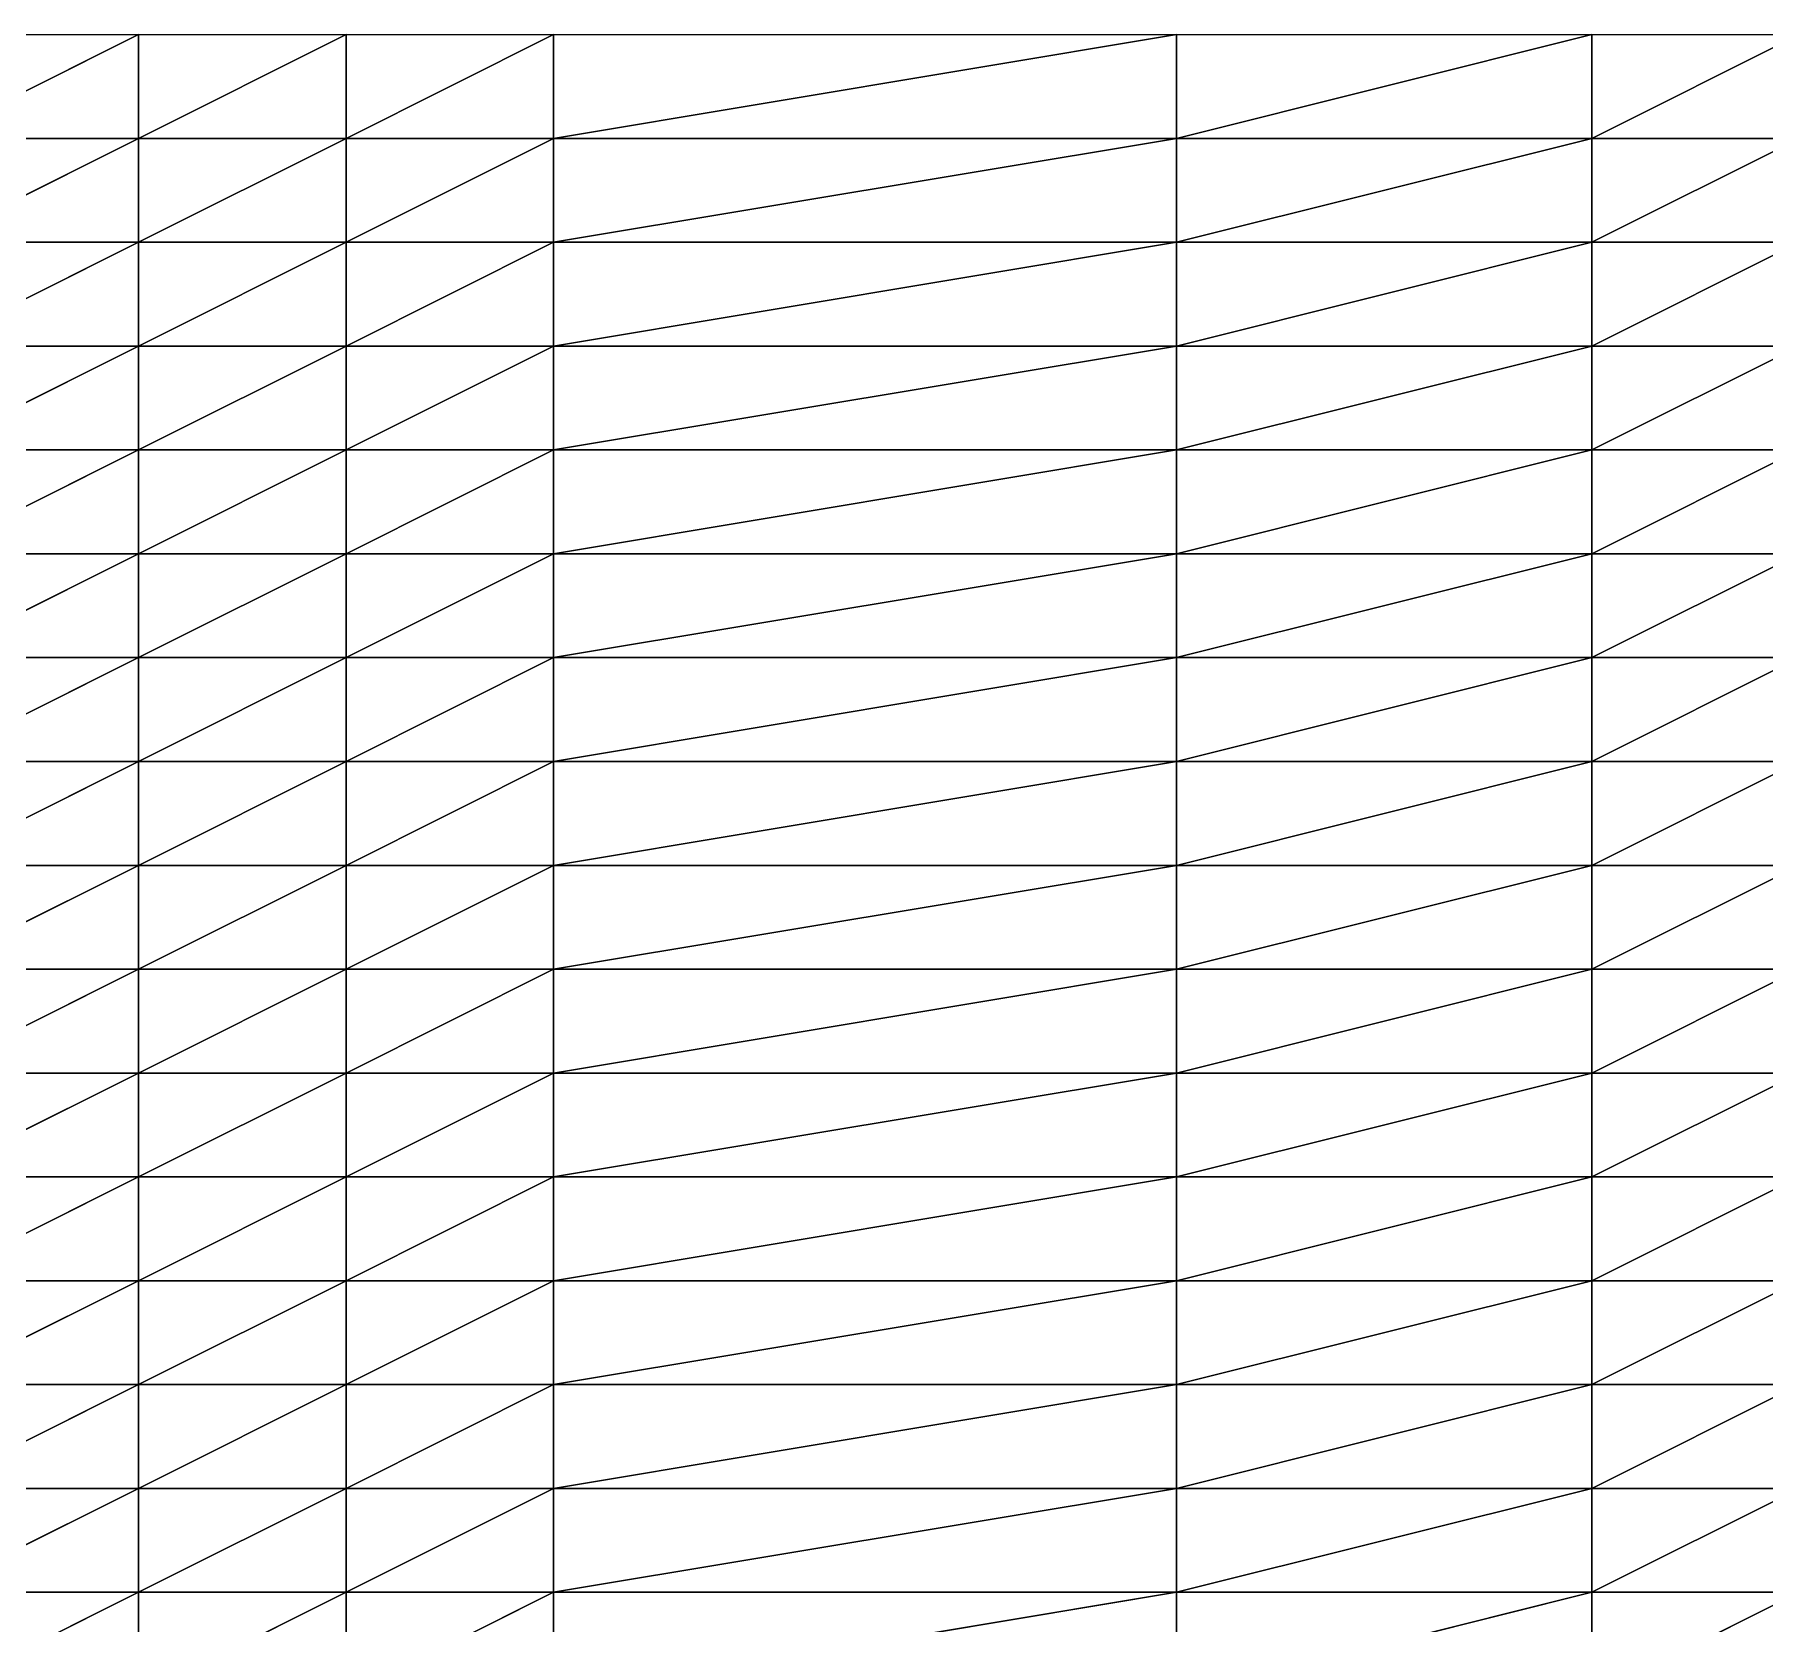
# Model space of a CAD drawing. Header units: metres. Extents: x -2000 to 14750, y -2250 to 1500.
# Drawn here: x 6375 to 8458, y -413 to 1500 of the extents above; entities that cross this region are included whole.
import ezdxf

# ---------------------------------------------------------------- set-up
doc = ezdxf.new("R2010")
doc.units = ezdxf.units.M

msp = doc.modelspace()

# ---------------------------------------------------------------- linework, layer by layer
for p, q in [((6500, 1500, -6512.0347), (6250, 1375, -6497.125)), ((6250, 1500, -6497.336), (6500, 1500, -6512.0347)), ((6250, 1375, -6497.125), (6500, 1500, -6512.0347)), ((6750, 1500, -6499.2446), (6500, 1375, -6517.1934)), ((6500, 1375, -6517.1934), (6500, 1500, -6512.0347)), ((6500, 1500, -6512.0347), (6750, 1500, -6499.2446)), ((6500, 1375, -6517.1934), (6750, 1500, -6499.2446)), ((6500, 1500, -6512.0347), (6500, 1375, -6517.1934)), ((7000, 1500, -6438.669), (6750, 1375, -6507.4204)), ((6750, 1375, -6507.4204), (6750, 1500, -6499.2446)), ((6750, 1500, -6499.2446), (7000, 1500, -6438.669)), ((6750, 1375, -6507.4204), (7000, 1500, -6438.669)), ((6750, 1500, -6499.2446), (6750, 1375, -6507.4204)), ((7750, 1500, -6493.829), (7000, 1375, -6431.624)), ((7000, 1375, -6431.624), (7000, 1500, -6438.669)), ((7000, 1500, -6438.669), (7750, 1500, -6493.829)), ((7000, 1375, -6431.624), (7750, 1500, -6493.829)), ((7000, 1500, -6438.669), (7000, 1375, -6431.624)), ((8250, 1500, -6485.9697), (7750, 1375, -6498.393)), ((7750, 1375, -6498.393), (7750, 1500, -6493.829)), ((7750, 1500, -6493.829), (8250, 1500, -6485.9697)), ((7750, 1375, -6498.393), (8250, 1500, -6485.9697)), ((7750, 1500, -6493.829), (7750, 1375, -6498.393)), ((8500, 1500, -6531.2744), (8250, 1375, -6483.008)), ((8250, 1375, -6483.008), (8250, 1500, -6485.9697)), ((8250, 1500, -6485.9697), (8500, 1500, -6531.2744)), ((8250, 1375, -6483.008), (8500, 1500, -6531.2744)), ((8250, 1500, -6485.9697), (8250, 1375, -6483.008)), ((6500, 1375, -6517.1934), (6250, 1375, -6497.125)), ((6500, 1375, -6517.1934), (6250, 1250, -6503.978)), ((6250, 1375, -6497.125), (6500, 1375, -6517.1934)), ((6250, 1250, -6503.978), (6500, 1375, -6517.1934)), ((6750, 1375, -6507.4204), (6500, 1375, -6517.1934)), ((6750, 1375, -6507.4204), (6500, 1250, -6519.9995)), ((6500, 1250, -6519.9995), (6500, 1375, -6517.1934)), ((6500, 1375, -6517.1934), (6750, 1375, -6507.4204)), ((6500, 1250, -6519.9995), (6750, 1375, -6507.4204)), ((6500, 1375, -6517.1934), (6500, 1250, -6519.9995)), ((7000, 1375, -6431.624), (6750, 1375, -6507.4204)), ((7000, 1375, -6431.624), (6750, 1250, -6511.357)), ((6750, 1250, -6511.357), (6750, 1375, -6507.4204)), ((6750, 1375, -6507.4204), (7000, 1375, -6431.624)), ((6750, 1250, -6511.357), (7000, 1375, -6431.624)), ((6750, 1375, -6507.4204), (6750, 1250, -6511.357)), ((7750, 1375, -6498.393), (7000, 1375, -6431.624)), ((7750, 1375, -6498.393), (7000, 1250, -6440.77)), ((7000, 1250, -6440.77), (7000, 1375, -6431.624)), ((7000, 1375, -6431.624), (7750, 1375, -6498.393)), ((7000, 1250, -6440.77), (7750, 1375, -6498.393)), ((7000, 1375, -6431.624), (7000, 1250, -6440.77)), ((8250, 1375, -6483.008), (7750, 1375, -6498.393)), ((8250, 1375, -6483.008), (7750, 1250, -6504.6646)), ((7750, 1250, -6504.6646), (7750, 1375, -6498.393)), ((7750, 1375, -6498.393), (8250, 1375, -6483.008)), ((7750, 1250, -6504.6646), (8250, 1375, -6483.008)), ((7750, 1375, -6498.393), (7750, 1250, -6504.6646)), ((8500, 1375, -6572.084), (8250, 1375, -6483.008)), ((8500, 1375, -6572.084), (8250, 1250, -6487.05)), ((8250, 1250, -6487.05), (8250, 1375, -6483.008)), ((8250, 1375, -6483.008), (8500, 1375, -6572.084)), ((8250, 1250, -6487.05), (8500, 1375, -6572.084)), ((8250, 1375, -6483.008), (8250, 1250, -6487.05)), ((6500, 1250, -6519.9995), (6250, 1250, -6503.978)), ((6500, 1250, -6519.9995), (6250, 1125, -6510.2583)), ((6250, 1250, -6503.978), (6500, 1250, -6519.9995)), ((6250, 1125, -6510.2583), (6500, 1250, -6519.9995)), ((6750, 1250, -6511.357), (6500, 1250, -6519.9995)), ((6750, 1250, -6511.357), (6500, 1125, -6519.29)), ((6500, 1125, -6519.29), (6500, 1250, -6519.9995)), ((6500, 1250, -6519.9995), (6750, 1250, -6511.357)), ((6500, 1125, -6519.29), (6750, 1250, -6511.357)), ((6500, 1250, -6519.9995), (6500, 1125, -6519.29)), ((7000, 1250, -6440.77), (6750, 1250, -6511.357)), ((7000, 1250, -6440.77), (6750, 1125, -6517.308)), ((6750, 1125, -6517.308), (6750, 1250, -6511.357)), ((6750, 1250, -6511.357), (7000, 1250, -6440.77)), ((6750, 1125, -6517.308), (7000, 1250, -6440.77)), ((6750, 1250, -6511.357), (6750, 1125, -6517.308)), ((7750, 1250, -6504.6646), (7000, 1250, -6440.77)), ((7750, 1250, -6504.6646), (7000, 1125, -6476.462)), ((7000, 1125, -6476.462), (7000, 1250, -6440.77)), ((7000, 1250, -6440.77), (7750, 1250, -6504.6646)), ((7000, 1125, -6476.462), (7750, 1250, -6504.6646)), ((7000, 1250, -6440.77), (7000, 1125, -6476.462)), ((8250, 1250, -6487.05), (7750, 1250, -6504.6646)), ((8250, 1250, -6487.05), (7750, 1125, -6508.4365)), ((7750, 1125, -6508.4365), (7750, 1250, -6504.6646)), ((7750, 1250, -6504.6646), (8250, 1250, -6487.05)), ((7750, 1125, -6508.4365), (8250, 1250, -6487.05)), ((7750, 1250, -6504.6646), (7750, 1125, -6508.4365)), ((8500, 1250, -6585.7256), (8250, 1250, -6487.05)), ((8500, 1250, -6585.7256), (8250, 1125, -6494.484)), ((8250, 1125, -6494.484), (8250, 1250, -6487.05)), ((8250, 1250, -6487.05), (8500, 1250, -6585.7256)), ((8250, 1125, -6494.484), (8500, 1250, -6585.7256)), ((8250, 1250, -6487.05), (8250, 1125, -6494.484)), ((6500, 1125, -6519.29), (6250, 1125, -6510.2583)), ((6500, 1125, -6519.29), (6250, 1000, -6513.261)), ((6250, 1125, -6510.2583), (6500, 1125, -6519.29)), ((6250, 1000, -6513.261), (6500, 1125, -6519.29)), ((6750, 1125, -6517.308), (6500, 1125, -6519.29)), ((6750, 1125, -6517.308), (6500, 1000, -6513.756)), ((6500, 1000, -6513.756), (6500, 1125, -6519.29)), ((6500, 1125, -6519.29), (6750, 1125, -6517.308)), ((6500, 1000, -6513.756), (6750, 1125, -6517.308)), ((6500, 1125, -6519.29), (6500, 1000, -6513.756)), ((7000, 1125, -6476.462), (6750, 1125, -6517.308)), ((7000, 1125, -6476.462), (6750, 1000, -6515.724)), ((6750, 1000, -6515.724), (6750, 1125, -6517.308)), ((6750, 1125, -6517.308), (7000, 1125, -6476.462)), ((6750, 1000, -6515.724), (7000, 1125, -6476.462)), ((6750, 1125, -6517.308), (6750, 1000, -6515.724)), ((7750, 1125, -6508.4365), (7000, 1125, -6476.462)), ((7750, 1125, -6508.4365), (7000, 1000, -6524.193)), ((7000, 1000, -6524.193), (7000, 1125, -6476.462)), ((7000, 1125, -6476.462), (7750, 1125, -6508.4365)), ((7000, 1000, -6524.193), (7750, 1125, -6508.4365)), ((7000, 1125, -6476.462), (7000, 1000, -6524.193)), ((8250, 1125, -6494.484), (7750, 1125, -6508.4365)), ((8250, 1125, -6494.484), (7750, 1000, -6514.081)), ((7750, 1000, -6514.081), (7750, 1125, -6508.4365)), ((7750, 1125, -6508.4365), (8250, 1125, -6494.484)), ((7750, 1000, -6514.081), (8250, 1125, -6494.484)), ((7750, 1125, -6508.4365), (7750, 1000, -6514.081)), ((8500, 1125, -6581.395), (8250, 1125, -6494.484)), ((8500, 1125, -6581.395), (8250, 1000, -6505.452)), ((8250, 1000, -6505.452), (8250, 1125, -6494.484)), ((8250, 1125, -6494.484), (8500, 1125, -6581.395)), ((8250, 1000, -6505.452), (8500, 1125, -6581.395)), ((8250, 1125, -6494.484), (8250, 1000, -6505.452)), ((6500, 1000, -6513.756), (6250, 1000, -6513.261)), ((6500, 1000, -6513.756), (6250, 875, -6517.6377)), ((6250, 1000, -6513.261), (6500, 1000, -6513.756)), ((6250, 875, -6517.6377), (6500, 1000, -6513.756)), ((6750, 1000, -6515.724), (6500, 1000, -6513.756)), ((6750, 1000, -6515.724), (6500, 875, -6511.7964)), ((6500, 875, -6511.7964), (6500, 1000, -6513.756)), ((6500, 1000, -6513.756), (6750, 1000, -6515.724)), ((6500, 875, -6511.7964), (6750, 1000, -6515.724)), ((6500, 1000, -6513.756), (6500, 875, -6511.7964)), ((7000, 1000, -6524.193), (6750, 1000, -6515.724)), ((7000, 1000, -6524.193), (6750, 875, -6514.8955)), ((6750, 875, -6514.8955), (6750, 1000, -6515.724)), ((6750, 1000, -6515.724), (7000, 1000, -6524.193)), ((6750, 875, -6514.8955), (7000, 1000, -6524.193)), ((6750, 1000, -6515.724), (6750, 875, -6514.8955)), ((7750, 1000, -6514.081), (7000, 1000, -6524.193)), ((7750, 1000, -6514.081), (7000, 875, -6570.4634)), ((7000, 875, -6570.4634), (7000, 1000, -6524.193)), ((7000, 1000, -6524.193), (7750, 1000, -6514.081)), ((7000, 875, -6570.4634), (7750, 1000, -6514.081)), ((7000, 1000, -6524.193), (7000, 875, -6570.4634)), ((8250, 1000, -6505.452), (7750, 1000, -6514.081)), ((8250, 1000, -6505.452), (7750, 875, -6515.637)), ((7750, 875, -6515.637), (7750, 1000, -6514.081)), ((7750, 1000, -6514.081), (8250, 1000, -6505.452)), ((7750, 875, -6515.637), (8250, 1000, -6505.452)), ((7750, 1000, -6514.081), (7750, 875, -6515.637)), ((8500, 1000, -6573.663), (8250, 1000, -6505.452)), ((8500, 1000, -6573.663), (8250, 875, -6509.105)), ((8250, 875, -6509.105), (8250, 1000, -6505.452)), ((8250, 1000, -6505.452), (8500, 1000, -6573.663)), ((8250, 875, -6509.105), (8500, 1000, -6573.663)), ((8250, 1000, -6505.452), (8250, 875, -6509.105)), ((6500, 875, -6511.7964), (6250, 875, -6517.6377)), ((6500, 875, -6511.7964), (6250, 750, -6517.331)), ((6250, 875, -6517.6377), (6500, 875, -6511.7964)), ((6250, 750, -6517.331), (6500, 875, -6511.7964)), ((6750, 875, -6514.8955), (6500, 875, -6511.7964)), ((6750, 875, -6514.8955), (6500, 750, -6507.21)), ((6500, 750, -6507.21), (6500, 875, -6511.7964)), ((6500, 875, -6511.7964), (6750, 875, -6514.8955)), ((6500, 750, -6507.21), (6750, 875, -6514.8955)), ((6500, 875, -6511.7964), (6500, 750, -6507.21)), ((7000, 875, -6570.4634), (6750, 875, -6514.8955)), ((7000, 875, -6570.4634), (6750, 750, -6513.8794)), ((6750, 750, -6513.8794), (6750, 875, -6514.8955)), ((6750, 875, -6514.8955), (7000, 875, -6570.4634)), ((6750, 750, -6513.8794), (7000, 875, -6570.4634)), ((6750, 875, -6514.8955), (6750, 750, -6513.8794)), ((7750, 875, -6515.637), (7000, 875, -6570.4634)), ((7750, 875, -6515.637), (7000, 750, -6588.962)), ((7000, 750, -6588.962), (7000, 875, -6570.4634)), ((7000, 875, -6570.4634), (7750, 875, -6515.637)), ((7000, 750, -6588.962), (7750, 875, -6515.637)), ((7000, 875, -6570.4634), (7000, 750, -6588.962)), ((8250, 875, -6509.105), (7750, 875, -6515.637)), ((8250, 875, -6509.105), (7750, 750, -6516.3145)), ((7750, 750, -6516.3145), (7750, 875, -6515.637)), ((7750, 875, -6515.637), (8250, 875, -6509.105)), ((7750, 750, -6516.3145), (8250, 875, -6509.105)), ((7750, 875, -6515.637), (7750, 750, -6516.3145)), ((8500, 875, -6550.94), (8250, 875, -6509.105)), ((8500, 875, -6550.94), (8250, 750, -6511.861)), ((8250, 750, -6511.861), (8250, 875, -6509.105)), ((8250, 875, -6509.105), (8500, 875, -6550.94)), ((8250, 750, -6511.861), (8500, 875, -6550.94)), ((8250, 875, -6509.105), (8250, 750, -6511.861)), ((6500, 750, -6507.21), (6250, 750, -6517.331)), ((6500, 750, -6507.21), (6250, 625, -6511.54)), ((6250, 750, -6517.331), (6500, 750, -6507.21)), ((6250, 625, -6511.54), (6500, 750, -6507.21)), ((6750, 750, -6513.8794), (6500, 750, -6507.21)), ((6750, 750, -6513.8794), (6500, 625, -6502.4307)), ((6500, 625, -6502.4307), (6500, 750, -6507.21)), ((6500, 750, -6507.21), (6750, 750, -6513.8794)), ((6500, 625, -6502.4307), (6750, 750, -6513.8794)), ((6500, 750, -6507.21), (6500, 625, -6502.4307)), ((7000, 750, -6588.962), (6750, 750, -6513.8794)), ((7000, 750, -6588.962), (6750, 625, -6507.2876)), ((6750, 625, -6507.2876), (6750, 750, -6513.8794)), ((6750, 750, -6513.8794), (7000, 750, -6588.962)), ((6750, 625, -6507.2876), (7000, 750, -6588.962)), ((6750, 750, -6513.8794), (6750, 625, -6507.2876)), ((7750, 750, -6516.3145), (7000, 750, -6588.962)), ((7750, 750, -6516.3145), (7000, 625, -6583.0244)), ((7000, 625, -6583.0244), (7000, 750, -6588.962)), ((7000, 750, -6588.962), (7750, 750, -6516.3145)), ((7000, 625, -6583.0244), (7750, 750, -6516.3145)), ((7000, 750, -6588.962), (7000, 625, -6583.0244)), ((8250, 750, -6511.861), (7750, 750, -6516.3145)), ((8250, 750, -6511.861), (7750, 625, -6509.8877)), ((7750, 625, -6509.8877), (7750, 750, -6516.3145)), ((7750, 750, -6516.3145), (8250, 750, -6511.861)), ((7750, 625, -6509.8877), (8250, 750, -6511.861)), ((7750, 750, -6516.3145), (7750, 625, -6509.8877)), ((8500, 750, -6511.2793), (8250, 750, -6511.861)), ((8500, 750, -6511.2793), (8250, 625, -6509.897)), ((8250, 625, -6509.897), (8250, 750, -6511.861)), ((8250, 750, -6511.861), (8500, 750, -6511.2793)), ((8250, 625, -6509.897), (8500, 750, -6511.2793)), ((8250, 750, -6511.861), (8250, 625, -6509.897)), ((6500, 625, -6502.4307), (6250, 625, -6511.54)), ((6500, 625, -6502.4307), (6250, 500, -6509.5854)), ((6250, 625, -6511.54), (6500, 625, -6502.4307)), ((6250, 500, -6509.5854), (6500, 625, -6502.4307)), ((6750, 625, -6507.2876), (6500, 625, -6502.4307)), ((6750, 625, -6507.2876), (6500, 500, -6492.772)), ((6500, 500, -6492.772), (6500, 625, -6502.4307)), ((6500, 625, -6502.4307), (6750, 625, -6507.2876)), ((6500, 500, -6492.772), (6750, 625, -6507.2876)), ((6500, 625, -6502.4307), (6500, 500, -6492.772)), ((7000, 625, -6583.0244), (6750, 625, -6507.2876)), ((7000, 625, -6583.0244), (6750, 500, -6501.6206)), ((6750, 500, -6501.6206), (6750, 625, -6507.2876)), ((6750, 625, -6507.2876), (7000, 625, -6583.0244)), ((6750, 500, -6501.6206), (7000, 625, -6583.0244)), ((6750, 625, -6507.2876), (6750, 500, -6501.6206)), ((7750, 625, -6509.8877), (7000, 625, -6583.0244)), ((7750, 625, -6509.8877), (7000, 500, -6571.498)), ((7000, 500, -6571.498), (7000, 625, -6583.0244)), ((7000, 625, -6583.0244), (7750, 625, -6509.8877)), ((7000, 500, -6571.498), (7750, 625, -6509.8877)), ((7000, 625, -6583.0244), (7000, 500, -6571.498)), ((8250, 625, -6509.897), (7750, 625, -6509.8877)), ((8250, 625, -6509.897), (7750, 500, -6506.285)), ((7750, 500, -6506.285), (7750, 625, -6509.8877)), ((7750, 625, -6509.8877), (8250, 625, -6509.897)), ((7750, 500, -6506.285), (8250, 625, -6509.897)), ((7750, 625, -6509.8877), (7750, 500, -6506.285)), ((8500, 625, -6465.2236), (8250, 625, -6509.897)), ((8500, 625, -6465.2236), (8250, 500, -6509.1646)), ((8250, 500, -6509.1646), (8250, 625, -6509.897)), ((8250, 625, -6509.897), (8500, 625, -6465.2236)), ((8250, 500, -6509.1646), (8500, 625, -6465.2236)), ((8250, 625, -6509.897), (8250, 500, -6509.1646)), ((6500, 500, -6492.772), (6250, 500, -6509.5854)), ((6500, 500, -6492.772), (6250, 375, -6506.624)), ((6250, 500, -6509.5854), (6500, 500, -6492.772)), ((6250, 375, -6506.624), (6500, 500, -6492.772)), ((6750, 500, -6501.6206), (6500, 500, -6492.772)), ((6750, 500, -6501.6206), (6500, 375, -6487.32)), ((6500, 375, -6487.32), (6500, 500, -6492.772)), ((6500, 500, -6492.772), (6750, 500, -6501.6206)), ((6500, 375, -6487.32), (6750, 500, -6501.6206)), ((6500, 500, -6492.772), (6500, 375, -6487.32)), ((7000, 500, -6571.498), (6750, 500, -6501.6206)), ((7000, 500, -6571.498), (6750, 375, -6497.221)), ((6750, 375, -6497.221), (6750, 500, -6501.6206)), ((6750, 500, -6501.6206), (7000, 500, -6571.498)), ((6750, 375, -6497.221), (7000, 500, -6571.498)), ((6750, 500, -6501.6206), (6750, 375, -6497.221)), ((7750, 500, -6506.285), (7000, 500, -6571.498)), ((7750, 500, -6506.285), (7000, 375, -6547.397)), ((7000, 375, -6547.397), (7000, 500, -6571.498)), ((7000, 500, -6571.498), (7750, 500, -6506.285)), ((7000, 375, -6547.397), (7750, 500, -6506.285)), ((7000, 500, -6571.498), (7000, 375, -6547.397)), ((8250, 500, -6509.1646), (7750, 500, -6506.285)), ((8250, 500, -6509.1646), (7750, 375, -6498.146)), ((7750, 375, -6498.146), (7750, 500, -6506.285)), ((7750, 500, -6506.285), (8250, 500, -6509.1646)), ((7750, 375, -6498.146), (8250, 500, -6509.1646)), ((7750, 500, -6506.285), (7750, 375, -6498.146)), ((8500, 500, -6433.0522), (8250, 500, -6509.1646)), ((8500, 500, -6433.0522), (8250, 375, -6503.5063)), ((8250, 375, -6503.5063), (8250, 500, -6509.1646)), ((8250, 500, -6509.1646), (8500, 500, -6433.0522)), ((8250, 375, -6503.5063), (8500, 500, -6433.0522)), ((8250, 500, -6509.1646), (8250, 375, -6503.5063)), ((6500, 375, -6487.32), (6250, 375, -6506.624)), ((6500, 375, -6487.32), (6250, 250, -6499.9404)), ((6250, 375, -6506.624), (6500, 375, -6487.32)), ((6250, 250, -6499.9404), (6500, 375, -6487.32)), ((6750, 375, -6497.221), (6500, 375, -6487.32)), ((6750, 375, -6497.221), (6500, 250, -6487.7046)), ((6500, 250, -6487.7046), (6500, 375, -6487.32)), ((6500, 375, -6487.32), (6750, 375, -6497.221)), ((6500, 250, -6487.7046), (6750, 375, -6497.221)), ((6500, 375, -6487.32), (6500, 250, -6487.7046)), ((7000, 375, -6547.397), (6750, 375, -6497.221)), ((7000, 375, -6547.397), (6750, 250, -6493.724)), ((6750, 250, -6493.724), (6750, 375, -6497.221)), ((6750, 375, -6497.221), (7000, 375, -6547.397)), ((6750, 250, -6493.724), (7000, 375, -6547.397)), ((6750, 375, -6497.221), (6750, 250, -6493.724)), ((7750, 375, -6498.146), (7000, 375, -6547.397)), ((7750, 375, -6498.146), (7000, 250, -6505.5254)), ((7000, 250, -6505.5254), (7000, 375, -6547.397)), ((7000, 375, -6547.397), (7750, 375, -6498.146)), ((7000, 250, -6505.5254), (7750, 375, -6498.146)), ((7000, 375, -6547.397), (7000, 250, -6505.5254)), ((8250, 375, -6503.5063), (7750, 375, -6498.146)), ((8250, 375, -6503.5063), (7750, 250, -6490.19)), ((7750, 250, -6490.19), (7750, 375, -6498.146)), ((7750, 375, -6498.146), (8250, 375, -6503.5063)), ((7750, 250, -6490.19), (8250, 375, -6503.5063)), ((7750, 375, -6498.146), (7750, 250, -6490.19)), ((8500, 375, -6421.48), (8250, 375, -6503.5063)), ((8500, 375, -6421.48), (8250, 250, -6496.7637)), ((8250, 250, -6496.7637), (8250, 375, -6503.5063)), ((8250, 375, -6503.5063), (8500, 375, -6421.48)), ((8250, 250, -6496.7637), (8500, 375, -6421.48)), ((8250, 375, -6503.5063), (8250, 250, -6496.7637)), ((6500, 250, -6487.7046), (6250, 250, -6499.9404)), ((6500, 250, -6487.7046), (6250, 125, -6497.6377)), ((6250, 250, -6499.9404), (6500, 250, -6487.7046)), ((6250, 125, -6497.6377), (6500, 250, -6487.7046)), ((6750, 250, -6493.724), (6500, 250, -6487.7046)), ((6750, 250, -6493.724), (6500, 125, -6487.2925)), ((6500, 125, -6487.2925), (6500, 250, -6487.7046)), ((6500, 250, -6487.7046), (6750, 250, -6493.724)), ((6500, 125, -6487.2925), (6750, 250, -6493.724)), ((6500, 250, -6487.7046), (6500, 125, -6487.2925)), ((7000, 250, -6505.5254), (6750, 250, -6493.724)), ((7000, 250, -6505.5254), (6750, 125, -6489.9336)), ((6750, 125, -6489.9336), (6750, 250, -6493.724)), ((6750, 250, -6493.724), (7000, 250, -6505.5254)), ((6750, 125, -6489.9336), (7000, 250, -6505.5254)), ((6750, 250, -6493.724), (6750, 125, -6489.9336)), ((7750, 250, -6490.19), (7000, 250, -6505.5254)), ((7750, 250, -6490.19), (7000, 125, -6456.563)), ((7000, 125, -6456.563), (7000, 250, -6505.5254)), ((7000, 250, -6505.5254), (7750, 250, -6490.19)), ((7000, 125, -6456.563), (7750, 250, -6490.19)), ((7000, 250, -6505.5254), (7000, 125, -6456.563)), ((8250, 250, -6496.7637), (7750, 250, -6490.19)), ((8250, 250, -6496.7637), (7750, 125, -6488.7803)), ((7750, 125, -6488.7803), (7750, 250, -6490.19)), ((7750, 250, -6490.19), (8250, 250, -6496.7637)), ((7750, 125, -6488.7803), (8250, 250, -6496.7637)), ((7750, 250, -6490.19), (7750, 125, -6488.7803)), ((8500, 250, -6418.5225), (8250, 250, -6496.7637)), ((8500, 250, -6418.5225), (8250, 125, -6488.089)), ((8250, 125, -6488.089), (8250, 250, -6496.7637)), ((8250, 250, -6496.7637), (8500, 250, -6418.5225)), ((8250, 125, -6488.089), (8500, 250, -6418.5225)), ((8250, 250, -6496.7637), (8250, 125, -6488.089)), ((6500, 125, -6487.2925), (6250, 125, -6497.6377)), ((6500, 125, -6487.2925), (6250, 0, -6494.649)), ((6250, 125, -6497.6377), (6500, 125, -6487.2925)), ((6250, 0, -6494.649), (6500, 125, -6487.2925)), ((6750, 125, -6489.9336), (6500, 125, -6487.2925)), ((6750, 125, -6489.9336), (6500, 0, -6488.1987)), ((6500, 0, -6488.1987), (6500, 125, -6487.2925)), ((6500, 125, -6487.2925), (6750, 125, -6489.9336)), ((6500, 0, -6488.1987), (6750, 125, -6489.9336)), ((6500, 125, -6487.2925), (6500, 0, -6488.1987)), ((7000, 125, -6456.563), (6750, 125, -6489.9336)), ((7000, 125, -6456.563), (6750, 0, -6493.289)), ((6750, 0, -6493.289), (6750, 125, -6489.9336)), ((6750, 125, -6489.9336), (7000, 125, -6456.563)), ((6750, 0, -6493.289), (7000, 125, -6456.563)), ((6750, 125, -6489.9336), (6750, 0, -6493.289)), ((7750, 125, -6488.7803), (7000, 125, -6456.563)), ((7750, 125, -6488.7803), (7000, 0, -6426.689)), ((7000, 0, -6426.689), (7000, 125, -6456.563)), ((7000, 125, -6456.563), (7750, 125, -6488.7803)), ((7000, 0, -6426.689), (7750, 125, -6488.7803)), ((7000, 125, -6456.563), (7000, 0, -6426.689)), ((8250, 125, -6488.089), (7750, 125, -6488.7803)), ((8250, 125, -6488.089), (7750, 0, -6489.737)), ((7750, 0, -6489.737), (7750, 125, -6488.7803)), ((7750, 125, -6488.7803), (8250, 125, -6488.089)), ((7750, 0, -6489.737), (8250, 125, -6488.089)), ((7750, 125, -6488.7803), (7750, 0, -6489.737)), ((8500, 125, -6427.1377), (8250, 125, -6488.089)), ((8500, 125, -6427.1377), (8250, 0, -6484.9624)), ((8250, 0, -6484.9624), (8250, 125, -6488.089)), ((8250, 125, -6488.089), (8500, 125, -6427.1377)), ((8250, 0, -6484.9624), (8500, 125, -6427.1377)), ((8250, 125, -6488.089), (8250, 0, -6484.9624)), ((6500, 0, -6488.1987), (6250, 0, -6494.649)), ((6500, 0, -6488.1987), (6250, -125, -6492.3643)), ((6250, 0, -6494.649), (6500, 0, -6488.1987)), ((6250, -125, -6492.3643), (6500, 0, -6488.1987)), ((6750, 0, -6493.289), (6500, 0, -6488.1987)), ((6750, 0, -6493.289), (6500, -125, -6490.492)), ((6500, -125, -6490.492), (6500, 0, -6488.1987)), ((6500, 0, -6488.1987), (6750, 0, -6493.289)), ((6500, -125, -6490.492), (6750, 0, -6493.289)), ((6500, 0, -6488.1987), (6500, -125, -6490.492)), ((7000, 0, -6426.689), (6750, 0, -6493.289)), ((7000, 0, -6426.689), (6750, -125, -6489.9614)), ((6750, -125, -6489.9614), (6750, 0, -6493.289)), ((6750, 0, -6493.289), (7000, 0, -6426.689)), ((6750, -125, -6489.9614), (7000, 0, -6426.689)), ((6750, 0, -6493.289), (6750, -125, -6489.9614)), ((7750, 0, -6489.737), (7000, 0, -6426.689)), ((7750, 0, -6489.737), (7000, -125, -6418.944)), ((7000, -125, -6418.944), (7000, 0, -6426.689)), ((7000, 0, -6426.689), (7750, 0, -6489.737)), ((7000, -125, -6418.944), (7750, 0, -6489.737)), ((7000, 0, -6426.689), (7000, -125, -6418.944)), ((8250, 0, -6484.9624), (7750, 0, -6489.737)), ((8250, 0, -6484.9624), (7750, -125, -6487.8784)), ((7750, -125, -6487.8784), (7750, 0, -6489.737)), ((7750, 0, -6489.737), (8250, 0, -6484.9624)), ((7750, -125, -6487.8784), (8250, 0, -6484.9624)), ((7750, 0, -6489.737), (7750, -125, -6487.8784)), ((8500, 0, -6449.124), (8250, 0, -6484.9624)), ((8500, 0, -6449.124), (8250, -125, -6486.3174)), ((8250, -125, -6486.3174), (8250, 0, -6484.9624)), ((8250, 0, -6484.9624), (8500, 0, -6449.124)), ((8250, -125, -6486.3174), (8500, 0, -6449.124)), ((8250, 0, -6484.9624), (8250, -125, -6486.3174)), ((6500, -125, -6490.492), (6250, -125, -6492.3643)), ((6500, -125, -6490.492), (6250, -250, -6494.6577)), ((6250, -125, -6492.3643), (6500, -125, -6490.492)), ((6250, -250, -6494.6577), (6500, -125, -6490.492)), ((6750, -125, -6489.9614), (6500, -125, -6490.492)), ((6750, -125, -6489.9614), (6500, -250, -6495.665)), ((6500, -250, -6495.665), (6500, -125, -6490.492)), ((6500, -125, -6490.492), (6750, -125, -6489.9614)), ((6500, -250, -6495.665), (6750, -125, -6489.9614)), ((6500, -125, -6490.492), (6500, -250, -6495.665)), ((7000, -125, -6418.944), (6750, -125, -6489.9614)), ((7000, -125, -6418.944), (6750, -250, -6490.3594)), ((6750, -250, -6490.3594), (6750, -125, -6489.9614)), ((6750, -125, -6489.9614), (7000, -125, -6418.944)), ((6750, -250, -6490.3594), (7000, -125, -6418.944)), ((6750, -125, -6489.9614), (6750, -250, -6490.3594)), ((7750, -125, -6487.8784), (7000, -125, -6418.944)), ((7750, -125, -6487.8784), (7000, -250, -6419.287)), ((7000, -250, -6419.287), (7000, -125, -6418.944)), ((7000, -125, -6418.944), (7750, -125, -6487.8784)), ((7000, -250, -6419.287), (7750, -125, -6487.8784)), ((7000, -125, -6418.944), (7000, -250, -6419.287)), ((8250, -125, -6486.3174), (7750, -125, -6487.8784)), ((8250, -125, -6486.3174), (7750, -250, -6494.035)), ((7750, -250, -6494.035), (7750, -125, -6487.8784)), ((7750, -125, -6487.8784), (8250, -125, -6486.3174)), ((7750, -250, -6494.035), (8250, -125, -6486.3174)), ((7750, -125, -6487.8784), (7750, -250, -6494.035)), ((8500, -125, -6478.375), (8250, -125, -6486.3174)), ((8500, -125, -6478.375), (8250, -250, -6491.7603)), ((8250, -250, -6491.7603), (8250, -125, -6486.3174)), ((8250, -125, -6486.3174), (8500, -125, -6478.375)), ((8250, -250, -6491.7603), (8500, -125, -6478.375)), ((8250, -125, -6486.3174), (8250, -250, -6491.7603)), ((6500, -250, -6495.665), (6250, -250, -6494.6577)), ((6500, -250, -6495.665), (6250, -375, -6495.308)), ((6250, -250, -6494.6577), (6500, -250, -6495.665)), ((6250, -375, -6495.308), (6500, -250, -6495.665)), ((6750, -250, -6490.3594), (6500, -250, -6495.665)), ((6750, -250, -6490.3594), (6500, -375, -6498.1187)), ((6500, -375, -6498.1187), (6500, -250, -6495.665)), ((6500, -250, -6495.665), (6750, -250, -6490.3594)), ((6500, -375, -6498.1187), (6750, -250, -6490.3594)), ((6500, -250, -6495.665), (6500, -375, -6498.1187)), ((7000, -250, -6419.287), (6750, -250, -6490.3594)), ((7000, -250, -6419.287), (6750, -375, -6489.2744)), ((6750, -375, -6489.2744), (6750, -250, -6490.3594)), ((6750, -250, -6490.3594), (7000, -250, -6419.287)), ((6750, -375, -6489.2744), (7000, -250, -6419.287)), ((6750, -250, -6490.3594), (6750, -375, -6489.2744)), ((7750, -250, -6494.035), (7000, -250, -6419.287)), ((7750, -250, -6494.035), (7000, -375, -6426.5474)), ((7000, -375, -6426.5474), (7000, -250, -6419.287)), ((7000, -250, -6419.287), (7750, -250, -6494.035)), ((7000, -375, -6426.5474), (7750, -250, -6494.035)), ((7000, -250, -6419.287), (7000, -375, -6426.5474)), ((8250, -250, -6491.7603), (7750, -250, -6494.035)), ((8250, -250, -6491.7603), (7750, -375, -6499.2354)), ((7750, -375, -6499.2354), (7750, -250, -6494.035)), ((7750, -250, -6494.035), (8250, -250, -6491.7603)), ((7750, -375, -6499.2354), (8250, -250, -6491.7603)), ((7750, -250, -6494.035), (7750, -375, -6499.2354)), ((8500, -250, -6515.7563), (8250, -250, -6491.7603)), ((8500, -250, -6515.7563), (8250, -375, -6497.647)), ((8250, -375, -6497.647), (8250, -250, -6491.7603)), ((8250, -250, -6491.7603), (8500, -250, -6515.7563)), ((8250, -375, -6497.647), (8500, -250, -6515.7563)), ((8250, -250, -6491.7603), (8250, -375, -6497.647)), ((6500, -375, -6498.1187), (6250, -375, -6495.308)), ((6500, -375, -6498.1187), (6250, -500, -6500.4395)), ((6250, -375, -6495.308), (6500, -375, -6498.1187)), ((6250, -500, -6500.4395), (6500, -375, -6498.1187)), ((6750, -375, -6489.2744), (6500, -375, -6498.1187)), ((6750, -375, -6489.2744), (6500, -500, -6501.021)), ((6500, -500, -6501.021), (6500, -375, -6498.1187)), ((6500, -375, -6498.1187), (6750, -375, -6489.2744)), ((6500, -500, -6501.021), (6750, -375, -6489.2744)), ((6500, -375, -6498.1187), (6500, -500, -6501.021)), ((7000, -375, -6426.5474), (6750, -375, -6489.2744)), ((7000, -375, -6426.5474), (6750, -500, -6490.3276)), ((6750, -500, -6490.3276), (6750, -375, -6489.2744)), ((6750, -375, -6489.2744), (7000, -375, -6426.5474)), ((6750, -500, -6490.3276), (7000, -375, -6426.5474)), ((6750, -375, -6489.2744), (6750, -500, -6490.3276)), ((7750, -375, -6499.2354), (7000, -375, -6426.5474)), ((7750, -375, -6499.2354), (7000, -500, -6449.1973)), ((7000, -500, -6449.1973), (7000, -375, -6426.5474)), ((7000, -375, -6426.5474), (7750, -375, -6499.2354)), ((7000, -500, -6449.1973), (7750, -375, -6499.2354)), ((7000, -375, -6426.5474), (7000, -500, -6449.1973)), ((8250, -375, -6497.647), (7750, -375, -6499.2354)), ((8250, -375, -6497.647), (7750, -500, -6504.605)), ((7750, -500, -6504.605), (7750, -375, -6499.2354)), ((7750, -375, -6499.2354), (8250, -375, -6497.647)), ((7750, -500, -6504.605), (8250, -375, -6497.647)), ((7750, -375, -6499.2354), (7750, -500, -6504.605)), ((8500, -375, -6547.937), (8250, -375, -6497.647)), ((8500, -375, -6547.937), (8250, -500, -6501.991)), ((8250, -500, -6501.991), (8250, -375, -6497.647)), ((8250, -375, -6497.647), (8500, -375, -6547.937)), ((8250, -500, -6501.991), (8500, -375, -6547.937)), ((8250, -375, -6497.647), (8250, -500, -6501.991))]:
    msp.add_line(p, q)
for points in [[(6500, 1500, -6512.0347), (6250, 1375, -6497.125), (6250, 1500, -6497.336), (6250, 1500.0001, -6497.336)], [(6250, 1375, -6497.125), (6500, 1500, -6512.0347), (6500, 1375, -6517.1934), (6500, 1375.0001, -6517.1934)], [(6750, 1500, -6499.2446), (6500, 1375, -6517.1934), (6500, 1500, -6512.0347), (6500, 1500.0001, -6512.0347)], [(6500, 1375, -6517.1934), (6750, 1500, -6499.2446), (6750, 1375, -6507.4204), (6750, 1375.0001, -6507.4204)], [(7000, 1500, -6438.669), (6750, 1375, -6507.4204), (6750, 1500, -6499.2446), (6750, 1500.0001, -6499.2446)], [(6750, 1375, -6507.4204), (7000, 1500, -6438.669), (7000, 1375, -6431.624), (7000, 1375.0001, -6431.624)], [(7750, 1500, -6493.829), (7000, 1375, -6431.624), (7000, 1500, -6438.669), (7000, 1500.0001, -6438.669)], [(7000, 1375, -6431.624), (7750, 1500, -6493.829), (7750, 1375, -6498.393), (7750, 1375.0001, -6498.393)], [(8250, 1500, -6485.9697), (7750, 1375, -6498.393), (7750, 1500, -6493.829), (7750, 1500.0001, -6493.829)], [(7750, 1375, -6498.393), (8250, 1500, -6485.9697), (8250, 1375, -6483.008), (8250, 1375.0001, -6483.008)], [(8500, 1500, -6531.2744), (8250, 1375, -6483.008), (8250, 1500, -6485.9697), (8250, 1500.0001, -6485.9697)], [(8250, 1375, -6483.008), (8500, 1500, -6531.2744), (8500, 1375, -6572.084), (8500, 1375.0001, -6572.084)], [(6500, 1375, -6517.1934), (6250, 1250, -6503.978), (6250, 1375, -6497.125), (6250, 1375.0001, -6497.125)], [(6250, 1250, -6503.978), (6500, 1375, -6517.1934), (6500, 1250, -6519.9995), (6500, 1250.0001, -6519.9995)], [(6750, 1375, -6507.4204), (6500, 1250, -6519.9995), (6500, 1375, -6517.1934), (6500, 1375.0001, -6517.1934)], [(6500, 1250, -6519.9995), (6750, 1375, -6507.4204), (6750, 1250, -6511.357), (6750, 1250.0001, -6511.357)], [(7000, 1375, -6431.624), (6750, 1250, -6511.357), (6750, 1375, -6507.4204), (6750, 1375.0001, -6507.4204)], [(6750, 1250, -6511.357), (7000, 1375, -6431.624), (7000, 1250, -6440.77), (7000, 1250.0001, -6440.77)], [(7750, 1375, -6498.393), (7000, 1250, -6440.77), (7000, 1375, -6431.624), (7000, 1375.0001, -6431.624)], [(7000, 1250, -6440.77), (7750, 1375, -6498.393), (7750, 1250, -6504.6646), (7750, 1250.0001, -6504.6646)], [(8250, 1375, -6483.008), (7750, 1250, -6504.6646), (7750, 1375, -6498.393), (7750, 1375.0001, -6498.393)], [(7750, 1250, -6504.6646), (8250, 1375, -6483.008), (8250, 1250, -6487.05), (8250, 1250.0001, -6487.05)], [(8500, 1375, -6572.084), (8250, 1250, -6487.05), (8250, 1375, -6483.008), (8250, 1375.0001, -6483.008)], [(8250, 1250, -6487.05), (8500, 1375, -6572.084), (8500, 1250, -6585.7256), (8500, 1250.0001, -6585.7256)], [(6500, 1250, -6519.9995), (6250, 1125, -6510.2583), (6250, 1250, -6503.978), (6250, 1250.0001, -6503.978)], [(6250, 1125, -6510.2583), (6500, 1250, -6519.9995), (6500, 1125, -6519.29), (6500, 1125.0001, -6519.29)], [(6750, 1250, -6511.357), (6500, 1125, -6519.29), (6500, 1250, -6519.9995), (6500, 1250.0001, -6519.9995)], [(6500, 1125, -6519.29), (6750, 1250, -6511.357), (6750, 1125, -6517.308), (6750, 1125.0001, -6517.308)], [(7000, 1250, -6440.77), (6750, 1125, -6517.308), (6750, 1250, -6511.357), (6750, 1250.0001, -6511.357)], [(6750, 1125, -6517.308), (7000, 1250, -6440.77), (7000, 1125, -6476.462), (7000, 1125.0001, -6476.462)], [(7750, 1250, -6504.6646), (7000, 1125, -6476.462), (7000, 1250, -6440.77), (7000, 1250.0001, -6440.77)], [(7000, 1125, -6476.462), (7750, 1250, -6504.6646), (7750, 1125, -6508.4365), (7750, 1125.0001, -6508.4365)], [(8250, 1250, -6487.05), (7750, 1125, -6508.4365), (7750, 1250, -6504.6646), (7750, 1250.0001, -6504.6646)], [(7750, 1125, -6508.4365), (8250, 1250, -6487.05), (8250, 1125, -6494.484), (8250, 1125.0001, -6494.484)], [(8500, 1250, -6585.7256), (8250, 1125, -6494.484), (8250, 1250, -6487.05), (8250, 1250.0001, -6487.05)], [(8250, 1125, -6494.484), (8500, 1250, -6585.7256), (8500, 1125, -6581.395), (8500, 1125.0001, -6581.395)], [(6500, 1125, -6519.29), (6250, 1000, -6513.261), (6250, 1125, -6510.2583), (6250, 1125.0001, -6510.2583)], [(6250, 1000, -6513.261), (6500, 1125, -6519.29), (6500, 1000, -6513.756), (6500, 1000.0001, -6513.756)], [(6750, 1125, -6517.308), (6500, 1000, -6513.756), (6500, 1125, -6519.29), (6500, 1125.0001, -6519.29)], [(6500, 1000, -6513.756), (6750, 1125, -6517.308), (6750, 1000, -6515.724), (6750, 1000.0001, -6515.724)], [(7000, 1125, -6476.462), (6750, 1000, -6515.724), (6750, 1125, -6517.308), (6750, 1125.0001, -6517.308)], [(6750, 1000, -6515.724), (7000, 1125, -6476.462), (7000, 1000, -6524.193), (7000, 1000.0001, -6524.193)], [(7750, 1125, -6508.4365), (7000, 1000, -6524.193), (7000, 1125, -6476.462), (7000, 1125.0001, -6476.462)], [(7000, 1000, -6524.193), (7750, 1125, -6508.4365), (7750, 1000, -6514.081), (7750, 1000.0001, -6514.081)], [(8250, 1125, -6494.484), (7750, 1000, -6514.081), (7750, 1125, -6508.4365), (7750, 1125.0001, -6508.4365)], [(7750, 1000, -6514.081), (8250, 1125, -6494.484), (8250, 1000, -6505.452), (8250, 1000.0001, -6505.452)], [(8500, 1125, -6581.395), (8250, 1000, -6505.452), (8250, 1125, -6494.484), (8250, 1125.0001, -6494.484)], [(8250, 1000, -6505.452), (8500, 1125, -6581.395), (8500, 1000, -6573.663), (8500, 1000.0001, -6573.663)], [(6500, 1000, -6513.756), (6250, 875, -6517.6377), (6250, 1000, -6513.261), (6250, 1000.0001, -6513.261)], [(6250, 875, -6517.6377), (6500, 1000, -6513.756), (6500, 875, -6511.7964), (6500, 875.0001, -6511.7964)], [(6750, 1000, -6515.724), (6500, 875, -6511.7964), (6500, 1000, -6513.756), (6500, 1000.0001, -6513.756)], [(6500, 875, -6511.7964), (6750, 1000, -6515.724), (6750, 875, -6514.8955), (6750, 875.0001, -6514.8955)], [(7000, 1000, -6524.193), (6750, 875, -6514.8955), (6750, 1000, -6515.724), (6750, 1000.0001, -6515.724)], [(6750, 875, -6514.8955), (7000, 1000, -6524.193), (7000, 875, -6570.4634), (7000, 875.0001, -6570.4634)], [(7750, 1000, -6514.081), (7000, 875, -6570.4634), (7000, 1000, -6524.193), (7000, 1000.0001, -6524.193)], [(7000, 875, -6570.4634), (7750, 1000, -6514.081), (7750, 875, -6515.637), (7750, 875.0001, -6515.637)], [(8250, 1000, -6505.452), (7750, 875, -6515.637), (7750, 1000, -6514.081), (7750, 1000.0001, -6514.081)], [(7750, 875, -6515.637), (8250, 1000, -6505.452), (8250, 875, -6509.105), (8250, 875.0001, -6509.105)], [(8500, 1000, -6573.663), (8250, 875, -6509.105), (8250, 1000, -6505.452), (8250, 1000.0001, -6505.452)], [(8250, 875, -6509.105), (8500, 1000, -6573.663), (8500, 875, -6550.94), (8500, 875.0001, -6550.94)], [(6500, 875, -6511.7964), (6250, 750, -6517.331), (6250, 875, -6517.6377), (6250, 875.0001, -6517.6377)], [(6250, 750, -6517.331), (6500, 875, -6511.7964), (6500, 750, -6507.21), (6500, 750.0001, -6507.21)], [(6750, 875, -6514.8955), (6500, 750, -6507.21), (6500, 875, -6511.7964), (6500, 875.0001, -6511.7964)], [(6500, 750, -6507.21), (6750, 875, -6514.8955), (6750, 750, -6513.8794), (6750, 750.0001, -6513.8794)], [(7000, 875, -6570.4634), (6750, 750, -6513.8794), (6750, 875, -6514.8955), (6750, 875.0001, -6514.8955)], [(6750, 750, -6513.8794), (7000, 875, -6570.4634), (7000, 750, -6588.962), (7000, 750.0001, -6588.962)], [(7750, 875, -6515.637), (7000, 750, -6588.962), (7000, 875, -6570.4634), (7000, 875.0001, -6570.4634)], [(7000, 750, -6588.962), (7750, 875, -6515.637), (7750, 750, -6516.3145), (7750, 750.0001, -6516.3145)], [(8250, 875, -6509.105), (7750, 750, -6516.3145), (7750, 875, -6515.637), (7750, 875.0001, -6515.637)], [(7750, 750, -6516.3145), (8250, 875, -6509.105), (8250, 750, -6511.861), (8250, 750.0001, -6511.861)], [(8500, 875, -6550.94), (8250, 750, -6511.861), (8250, 875, -6509.105), (8250, 875.0001, -6509.105)], [(8250, 750, -6511.861), (8500, 875, -6550.94), (8500, 750, -6511.2793), (8500, 750.0001, -6511.2793)], [(6500, 750, -6507.21), (6250, 625, -6511.54), (6250, 750, -6517.331), (6250, 750.0001, -6517.331)], [(6250, 625, -6511.54), (6500, 750, -6507.21), (6500, 625, -6502.4307), (6500, 625.0001, -6502.4307)], [(6750, 750, -6513.8794), (6500, 625, -6502.4307), (6500, 750, -6507.21), (6500, 750.0001, -6507.21)], [(6500, 625, -6502.4307), (6750, 750, -6513.8794), (6750, 625, -6507.2876), (6750, 625.0001, -6507.2876)], [(7000, 750, -6588.962), (6750, 625, -6507.2876), (6750, 750, -6513.8794), (6750, 750.0001, -6513.8794)], [(6750, 625, -6507.2876), (7000, 750, -6588.962), (7000, 625, -6583.0244), (7000, 625.0001, -6583.0244)], [(7750, 750, -6516.3145), (7000, 625, -6583.0244), (7000, 750, -6588.962), (7000, 750.0001, -6588.962)], [(7000, 625, -6583.0244), (7750, 750, -6516.3145), (7750, 625, -6509.8877), (7750, 625.0001, -6509.8877)], [(8250, 750, -6511.861), (7750, 625, -6509.8877), (7750, 750, -6516.3145), (7750, 750.0001, -6516.3145)], [(7750, 625, -6509.8877), (8250, 750, -6511.861), (8250, 625, -6509.897), (8250, 625.0001, -6509.897)], [(8500, 750, -6511.2793), (8250, 625, -6509.897), (8250, 750, -6511.861), (8250, 750.0001, -6511.861)], [(8250, 625, -6509.897), (8500, 750, -6511.2793), (8500, 625, -6465.2236), (8500, 625.0001, -6465.2236)], [(6500, 625, -6502.4307), (6250, 500, -6509.5854), (6250, 625, -6511.54), (6250, 625.0001, -6511.54)], [(6250, 500, -6509.5854), (6500, 625, -6502.4307), (6500, 500, -6492.772), (6500, 500.0001, -6492.772)], [(6750, 625, -6507.2876), (6500, 500, -6492.772), (6500, 625, -6502.4307), (6500, 625.0001, -6502.4307)], [(6500, 500, -6492.772), (6750, 625, -6507.2876), (6750, 500, -6501.6206), (6750, 500.0001, -6501.6206)], [(7000, 625, -6583.0244), (6750, 500, -6501.6206), (6750, 625, -6507.2876), (6750, 625.0001, -6507.2876)], [(6750, 500, -6501.6206), (7000, 625, -6583.0244), (7000, 500, -6571.498), (7000, 500.0001, -6571.498)], [(7750, 625, -6509.8877), (7000, 500, -6571.498), (7000, 625, -6583.0244), (7000, 625.0001, -6583.0244)], [(7000, 500, -6571.498), (7750, 625, -6509.8877), (7750, 500, -6506.285), (7750, 500.0001, -6506.285)], [(8250, 625, -6509.897), (7750, 500, -6506.285), (7750, 625, -6509.8877), (7750, 625.0001, -6509.8877)], [(7750, 500, -6506.285), (8250, 625, -6509.897), (8250, 500, -6509.1646), (8250, 500.0001, -6509.1646)], [(8500, 625, -6465.2236), (8250, 500, -6509.1646), (8250, 625, -6509.897), (8250, 625.0001, -6509.897)], [(8250, 500, -6509.1646), (8500, 625, -6465.2236), (8500, 500, -6433.0522), (8500, 500.0001, -6433.0522)], [(6500, 500, -6492.772), (6250, 375, -6506.624), (6250, 500, -6509.5854), (6250, 500.0001, -6509.5854)], [(6250, 375, -6506.624), (6500, 500, -6492.772), (6500, 375, -6487.32), (6500, 375.0001, -6487.32)], [(6750, 500, -6501.6206), (6500, 375, -6487.32), (6500, 500, -6492.772), (6500, 500.0001, -6492.772)], [(6500, 375, -6487.32), (6750, 500, -6501.6206), (6750, 375, -6497.221), (6750, 375.0001, -6497.221)], [(7000, 500, -6571.498), (6750, 375, -6497.221), (6750, 500, -6501.6206), (6750, 500.0001, -6501.6206)], [(6750, 375, -6497.221), (7000, 500, -6571.498), (7000, 375, -6547.397), (7000, 375.0001, -6547.397)], [(7750, 500, -6506.285), (7000, 375, -6547.397), (7000, 500, -6571.498), (7000, 500.0001, -6571.498)], [(7000, 375, -6547.397), (7750, 500, -6506.285), (7750, 375, -6498.146), (7750, 375.0001, -6498.146)], [(8250, 500, -6509.1646), (7750, 375, -6498.146), (7750, 500, -6506.285), (7750, 500.0001, -6506.285)], [(7750, 375, -6498.146), (8250, 500, -6509.1646), (8250, 375, -6503.5063), (8250, 375.0001, -6503.5063)], [(8500, 500, -6433.0522), (8250, 375, -6503.5063), (8250, 500, -6509.1646), (8250, 500.0001, -6509.1646)], [(8250, 375, -6503.5063), (8500, 500, -6433.0522), (8500, 375, -6421.48), (8500, 375.0001, -6421.48)], [(6500, 375, -6487.32), (6250, 250, -6499.9404), (6250, 375, -6506.624), (6250, 375.0001, -6506.624)], [(6250, 250, -6499.9404), (6500, 375, -6487.32), (6500, 250, -6487.7046), (6500, 250.0001, -6487.7046)], [(6750, 375, -6497.221), (6500, 250, -6487.7046), (6500, 375, -6487.32), (6500, 375.0001, -6487.32)], [(6500, 250, -6487.7046), (6750, 375, -6497.221), (6750, 250, -6493.724), (6750, 250.0001, -6493.724)], [(7000, 375, -6547.397), (6750, 250, -6493.724), (6750, 375, -6497.221), (6750, 375.0001, -6497.221)], [(6750, 250, -6493.724), (7000, 375, -6547.397), (7000, 250, -6505.5254), (7000, 250.0001, -6505.5254)], [(7750, 375, -6498.146), (7000, 250, -6505.5254), (7000, 375, -6547.397), (7000, 375.0001, -6547.397)], [(7000, 250, -6505.5254), (7750, 375, -6498.146), (7750, 250, -6490.19), (7750, 250.0001, -6490.19)], [(8250, 375, -6503.5063), (7750, 250, -6490.19), (7750, 375, -6498.146), (7750, 375.0001, -6498.146)], [(7750, 250, -6490.19), (8250, 375, -6503.5063), (8250, 250, -6496.7637), (8250, 250.0001, -6496.7637)], [(8500, 375, -6421.48), (8250, 250, -6496.7637), (8250, 375, -6503.5063), (8250, 375.0001, -6503.5063)], [(8250, 250, -6496.7637), (8500, 375, -6421.48), (8500, 250, -6418.5225), (8500, 250.0001, -6418.5225)], [(6500, 250, -6487.7046), (6250, 125, -6497.6377), (6250, 250, -6499.9404), (6250, 250.0001, -6499.9404)], [(6250, 125, -6497.6377), (6500, 250, -6487.7046), (6500, 125, -6487.2925), (6500, 125.0001, -6487.2925)], [(6750, 250, -6493.724), (6500, 125, -6487.2925), (6500, 250, -6487.7046), (6500, 250.0001, -6487.7046)], [(6500, 125, -6487.2925), (6750, 250, -6493.724), (6750, 125, -6489.9336), (6750, 125.0001, -6489.9336)], [(7000, 250, -6505.5254), (6750, 125, -6489.9336), (6750, 250, -6493.724), (6750, 250.0001, -6493.724)], [(6750, 125, -6489.9336), (7000, 250, -6505.5254), (7000, 125, -6456.563), (7000, 125.0001, -6456.563)], [(7750, 250, -6490.19), (7000, 125, -6456.563), (7000, 250, -6505.5254), (7000, 250.0001, -6505.5254)], [(7000, 125, -6456.563), (7750, 250, -6490.19), (7750, 125, -6488.7803), (7750, 125.0001, -6488.7803)], [(8250, 250, -6496.7637), (7750, 125, -6488.7803), (7750, 250, -6490.19), (7750, 250.0001, -6490.19)], [(7750, 125, -6488.7803), (8250, 250, -6496.7637), (8250, 125, -6488.089), (8250, 125.0001, -6488.089)], [(8500, 250, -6418.5225), (8250, 125, -6488.089), (8250, 250, -6496.7637), (8250, 250.0001, -6496.7637)], [(8250, 125, -6488.089), (8500, 250, -6418.5225), (8500, 125, -6427.1377), (8500, 125.0001, -6427.1377)], [(6500, 125, -6487.2925), (6250, 0, -6494.649), (6250, 125, -6497.6377), (6250, 125.0001, -6497.6377)], [(6250, 0, -6494.649), (6500, 125, -6487.2925), (6500, 0, -6488.1987), (6500, 0.0001, -6488.1987)], [(6750, 125, -6489.9336), (6500, 0, -6488.1987), (6500, 125, -6487.2925), (6500, 125.0001, -6487.2925)], [(6500, 0, -6488.1987), (6750, 125, -6489.9336), (6750, 0, -6493.289), (6750, 0.0001, -6493.289)], [(7000, 125, -6456.563), (6750, 0, -6493.289), (6750, 125, -6489.9336), (6750, 125.0001, -6489.9336)], [(6750, 0, -6493.289), (7000, 125, -6456.563), (7000, 0, -6426.689), (7000, 0.0001, -6426.689)], [(7750, 125, -6488.7803), (7000, 0, -6426.689), (7000, 125, -6456.563), (7000, 125.0001, -6456.563)], [(7000, 0, -6426.689), (7750, 125, -6488.7803), (7750, 0, -6489.737), (7750, 0.0001, -6489.737)], [(8250, 125, -6488.089), (7750, 0, -6489.737), (7750, 125, -6488.7803), (7750, 125.0001, -6488.7803)], [(7750, 0, -6489.737), (8250, 125, -6488.089), (8250, 0, -6484.9624), (8250, 0.0001, -6484.9624)], [(8500, 125, -6427.1377), (8250, 0, -6484.9624), (8250, 125, -6488.089), (8250, 125.0001, -6488.089)], [(8250, 0, -6484.9624), (8500, 125, -6427.1377), (8500, 0, -6449.124), (8500, 0.0001, -6449.124)], [(6500, 0, -6488.1987), (6250, -125, -6492.3643), (6250, 0, -6494.649), (6250, 0.0001, -6494.649)], [(6250, -125, -6492.3643), (6500, 0, -6488.1987), (6500, -125, -6490.492), (6500, -124.9999, -6490.492)], [(6750, 0, -6493.289), (6500, -125, -6490.492), (6500, 0, -6488.1987), (6500, 0.0001, -6488.1987)], [(6500, -125, -6490.492), (6750, 0, -6493.289), (6750, -125, -6489.9614), (6750, -124.9999, -6489.9614)], [(7000, 0, -6426.689), (6750, -125, -6489.9614), (6750, 0, -6493.289), (6750, 0.0001, -6493.289)], [(6750, -125, -6489.9614), (7000, 0, -6426.689), (7000, -125, -6418.944), (7000, -124.9999, -6418.944)], [(7750, 0, -6489.737), (7000, -125, -6418.944), (7000, 0, -6426.689), (7000, 0.0001, -6426.689)], [(7000, -125, -6418.944), (7750, 0, -6489.737), (7750, -125, -6487.8784), (7750, -124.9999, -6487.8784)], [(8250, 0, -6484.9624), (7750, -125, -6487.8784), (7750, 0, -6489.737), (7750, 0.0001, -6489.737)], [(7750, -125, -6487.8784), (8250, 0, -6484.9624), (8250, -125, -6486.3174), (8250, -124.9999, -6486.3174)], [(8500, 0, -6449.124), (8250, -125, -6486.3174), (8250, 0, -6484.9624), (8250, 0.0001, -6484.9624)], [(8250, -125, -6486.3174), (8500, 0, -6449.124), (8500, -125, -6478.375), (8500, -124.9999, -6478.375)], [(6500, -125, -6490.492), (6250, -250, -6494.6577), (6250, -125, -6492.3643), (6250, -124.9999, -6492.3643)], [(6250, -250, -6494.6577), (6500, -125, -6490.492), (6500, -250, -6495.665), (6500, -249.9999, -6495.665)], [(6750, -125, -6489.9614), (6500, -250, -6495.665), (6500, -125, -6490.492), (6500, -124.9999, -6490.492)], [(6500, -250, -6495.665), (6750, -125, -6489.9614), (6750, -250, -6490.3594), (6750, -249.9999, -6490.3594)], [(7000, -125, -6418.944), (6750, -250, -6490.3594), (6750, -125, -6489.9614), (6750, -124.9999, -6489.9614)], [(6750, -250, -6490.3594), (7000, -125, -6418.944), (7000, -250, -6419.287), (7000, -249.9999, -6419.287)], [(7750, -125, -6487.8784), (7000, -250, -6419.287), (7000, -125, -6418.944), (7000, -124.9999, -6418.944)], [(7000, -250, -6419.287), (7750, -125, -6487.8784), (7750, -250, -6494.035), (7750, -249.9999, -6494.035)], [(8250, -125, -6486.3174), (7750, -250, -6494.035), (7750, -125, -6487.8784), (7750, -124.9999, -6487.8784)], [(7750, -250, -6494.035), (8250, -125, -6486.3174), (8250, -250, -6491.7603), (8250, -249.9999, -6491.7603)], [(8500, -125, -6478.375), (8250, -250, -6491.7603), (8250, -125, -6486.3174), (8250, -124.9999, -6486.3174)], [(8250, -250, -6491.7603), (8500, -125, -6478.375), (8500, -250, -6515.7563), (8500, -249.9999, -6515.7563)], [(6500, -250, -6495.665), (6250, -375, -6495.308), (6250, -250, -6494.6577), (6250, -249.9999, -6494.6577)], [(6250, -375, -6495.308), (6500, -250, -6495.665), (6500, -375, -6498.1187), (6500, -374.9999, -6498.1187)], [(6750, -250, -6490.3594), (6500, -375, -6498.1187), (6500, -250, -6495.665), (6500, -249.9999, -6495.665)], [(6500, -375, -6498.1187), (6750, -250, -6490.3594), (6750, -375, -6489.2744), (6750, -374.9999, -6489.2744)], [(7000, -250, -6419.287), (6750, -375, -6489.2744), (6750, -250, -6490.3594), (6750, -249.9999, -6490.3594)], [(6750, -375, -6489.2744), (7000, -250, -6419.287), (7000, -375, -6426.5474), (7000, -374.9999, -6426.5474)], [(7750, -250, -6494.035), (7000, -375, -6426.5474), (7000, -250, -6419.287), (7000, -249.9999, -6419.287)], [(7000, -375, -6426.5474), (7750, -250, -6494.035), (7750, -375, -6499.2354), (7750, -374.9999, -6499.2354)], [(8250, -250, -6491.7603), (7750, -375, -6499.2354), (7750, -250, -6494.035), (7750, -249.9999, -6494.035)], [(7750, -375, -6499.2354), (8250, -250, -6491.7603), (8250, -375, -6497.647), (8250, -374.9999, -6497.647)], [(8500, -250, -6515.7563), (8250, -375, -6497.647), (8250, -250, -6491.7603), (8250, -249.9999, -6491.7603)], [(8250, -375, -6497.647), (8500, -250, -6515.7563), (8500, -375, -6547.937), (8500, -374.9999, -6547.937)], [(6500, -375, -6498.1187), (6250, -500, -6500.4395), (6250, -375, -6495.308), (6250, -374.9999, -6495.308)], [(6250, -500, -6500.4395), (6500, -375, -6498.1187), (6500, -500, -6501.021), (6500, -499.9999, -6501.021)], [(6750, -375, -6489.2744), (6500, -500, -6501.021), (6500, -375, -6498.1187), (6500, -374.9999, -6498.1187)], [(6500, -500, -6501.021), (6750, -375, -6489.2744), (6750, -500, -6490.3276), (6750, -499.9999, -6490.3276)], [(7000, -375, -6426.5474), (6750, -500, -6490.3276), (6750, -375, -6489.2744), (6750, -374.9999, -6489.2744)], [(6750, -500, -6490.3276), (7000, -375, -6426.5474), (7000, -500, -6449.1973), (7000, -499.9999, -6449.1973)], [(7750, -375, -6499.2354), (7000, -500, -6449.1973), (7000, -375, -6426.5474), (7000, -374.9999, -6426.5474)], [(7000, -500, -6449.1973), (7750, -375, -6499.2354), (7750, -500, -6504.605), (7750, -499.9999, -6504.605)], [(8250, -375, -6497.647), (7750, -500, -6504.605), (7750, -375, -6499.2354), (7750, -374.9999, -6499.2354)], [(7750, -500, -6504.605), (8250, -375, -6497.647), (8250, -500, -6501.991), (8250, -499.9999, -6501.991)], [(8500, -375, -6547.937), (8250, -500, -6501.991), (8250, -375, -6497.647), (8250, -374.9999, -6497.647)], [(8250, -500, -6501.991), (8500, -375, -6547.937), (8500, -500, -6571.196), (8500, -499.9999, -6571.196)]]:
    msp.add_3dface(points)

doc.saveas('drawing.dxf')
